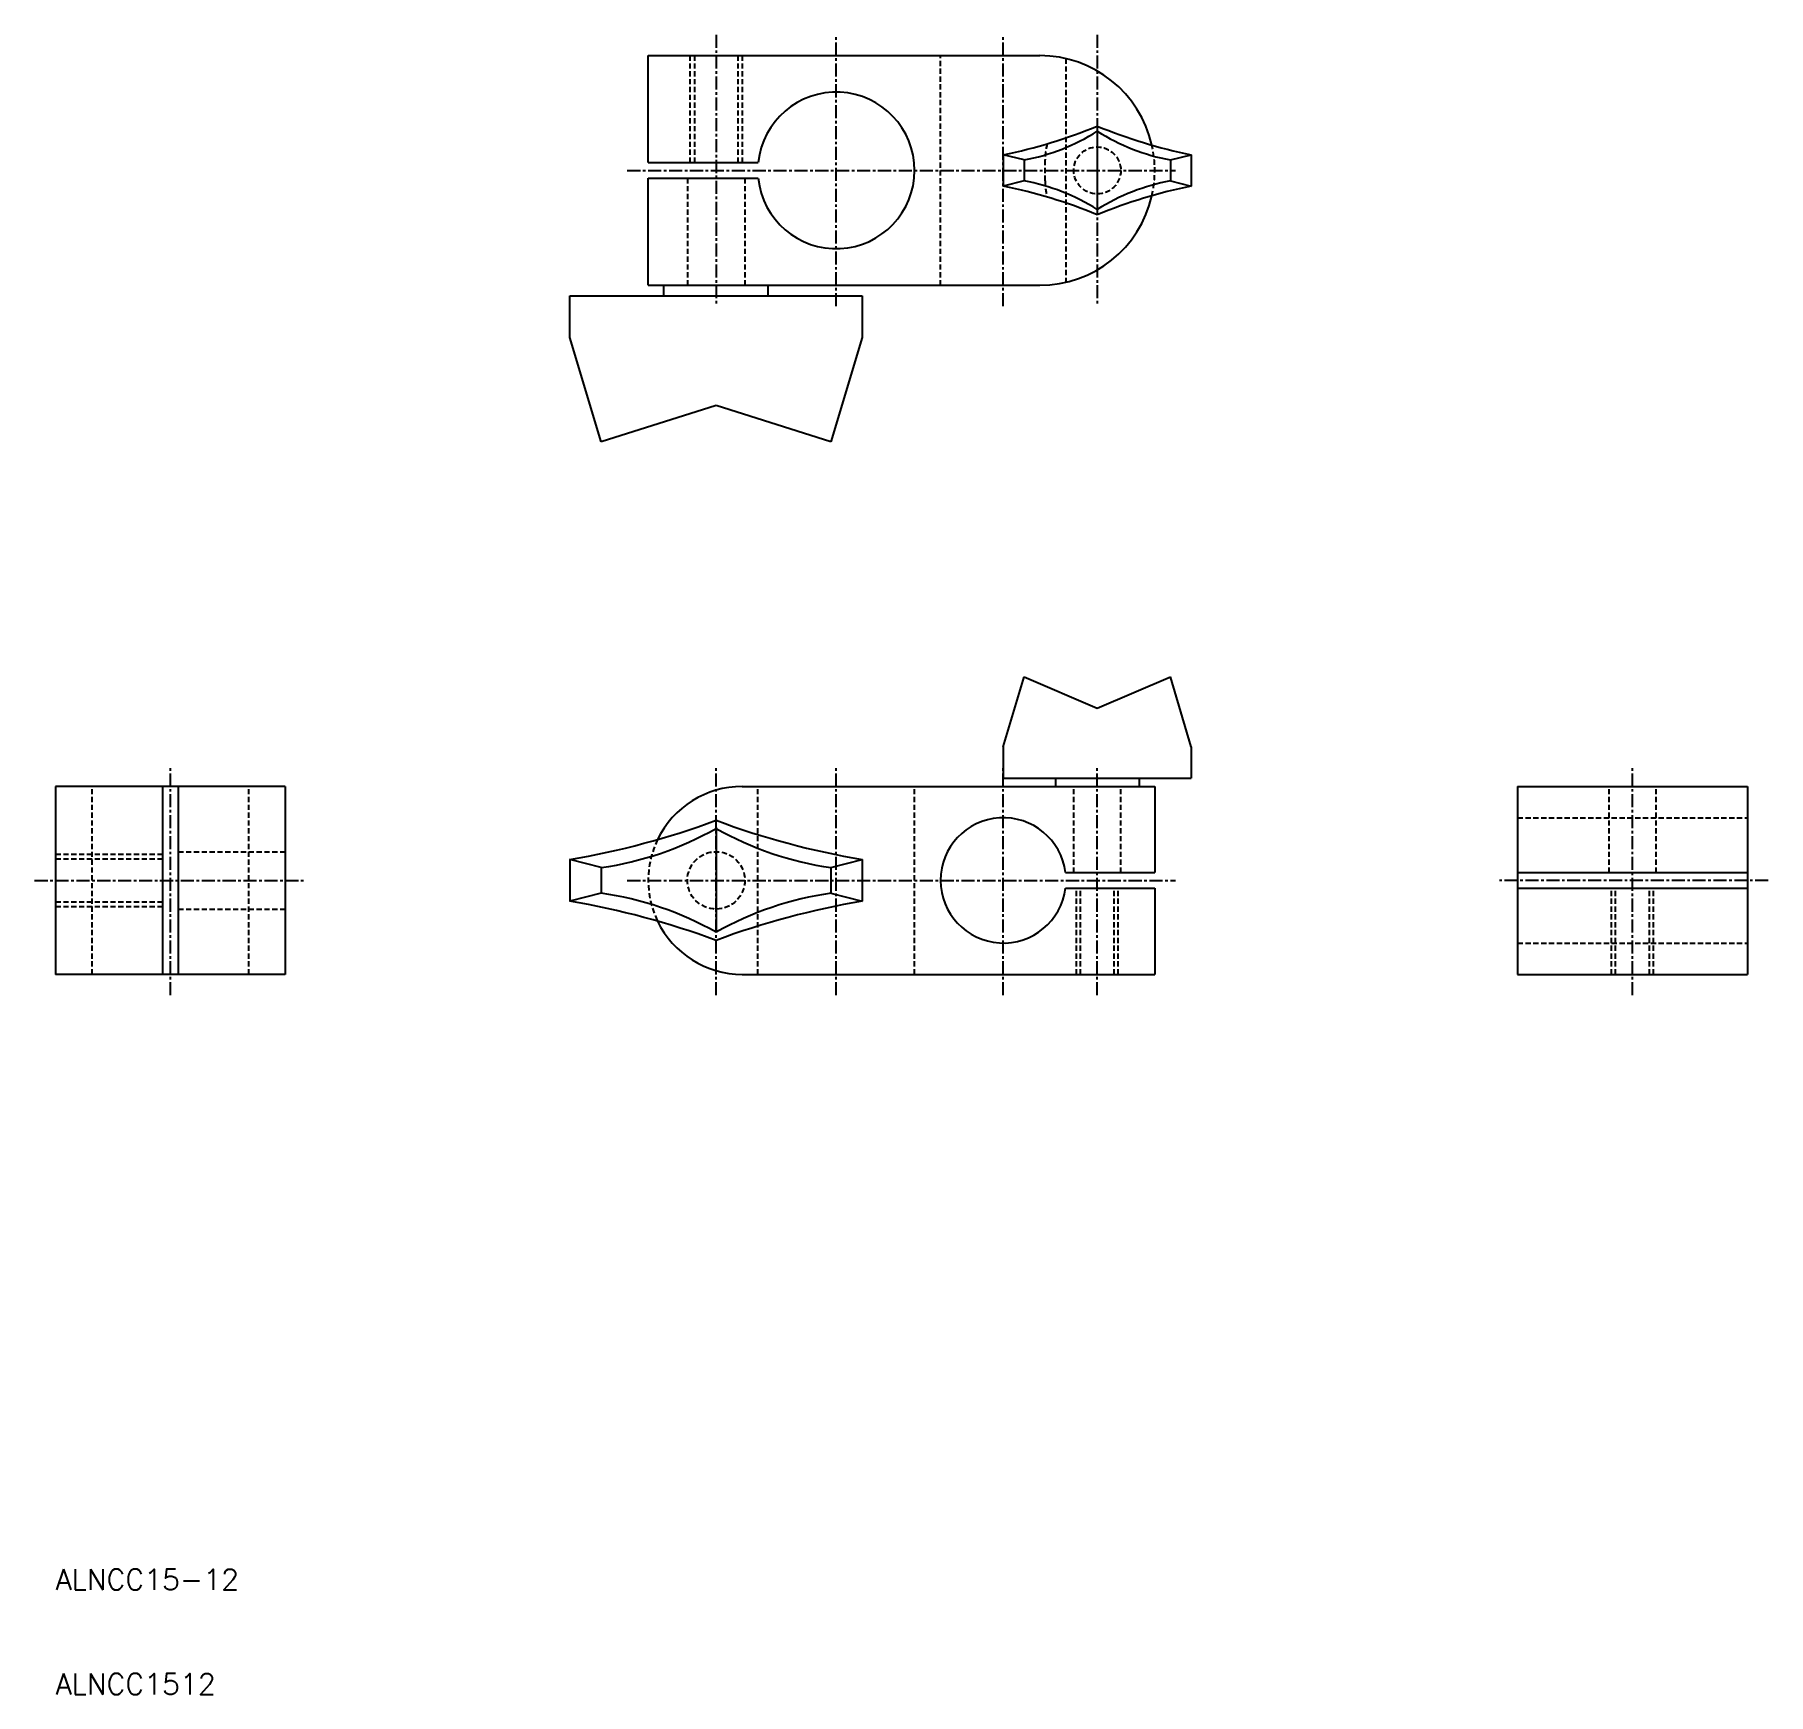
# Model space of a CAD drawing. Extents: x 274 to 440, y -2932 to -2773.
import ezdxf

# ---------------------------------------------------------------- set-up
doc = ezdxf.new("R2010")
doc.units = 0
doc.linetypes.add('CENTER', pattern=[2, 1.25, -0.25, 0.25, -0.25])
doc.linetypes.add('DASHED', pattern=[0.75, 0.5, -0.25])
doc.layers.get('0').update_dxf_attribs({"linetype": 'CONTINUOUS'})
doc.layers.add('CENTER', color=1, linetype='CENTER')
doc.styles.get("Standard").update_dxf_attribs({"font": 'txt', "bigfont": 'BIGFONT'})

msp = doc.modelspace()

# ---------------------------------------------------------------- linework, layer by layer
at = {"color": 7, "linetype": 'CONTINUOUS'}
for p, q in [((332.68, -2775.3), (370.18, -2775.3)), ((332.68, -2785.55), (332.68, -2775.3)), ((375.68, -2782.55), (375.68, -2790.05)), ((366.68, -2784.8), (366.68, -2787.8)), ((368.68, -2785.3), (366.68, -2784.8)), ((368.68, -2785.3), (368.68, -2787.3)), ((382.68, -2785.3), (384.68, -2784.8)), ((382.68, -2785.3), (382.68, -2787.3)), ((384.68, -2784.8), (384.68, -2787.8)), ((332.68, -2785.55), (343.22, -2785.55)), ((332.68, -2797.3), (332.68, -2787.05)), ((332.68, -2787.05), (343.22, -2787.05)), ((368.68, -2787.3), (366.68, -2787.8)), ((382.68, -2787.3), (384.68, -2787.8)), ((325.18, -2802.3), (325.18, -2798.3)), ((325.18, -2798.3), (353.18, -2798.3)), ((332.68, -2797.3), (370.18, -2797.3)), ((334.18, -2798.3), (334.18, -2797.3)), ((344.18, -2798.3), (344.18, -2797.3)), ((353.18, -2798.3), (353.18, -2802.3)), ((328.18, -2812.3), (325.18, -2802.3)), ((353.18, -2802.3), (350.18, -2812.3)), ((339.18, -2808.8), (328.18, -2812.3)), ((350.18, -2812.3), (339.18, -2808.8)), ((366.68, -2841.5), (368.68, -2834.8)), ((384.68, -2841.5), (382.68, -2834.8)), ((366.68, -2841.5), (366.68, -2844.5)), ((384.68, -2841.5), (384.68, -2844.5)), ((366.68, -2844.5), (384.68, -2844.5)), ((366.68, -2844.5), (384.68, -2844.5)), ((371.68, -2844.5), (371.68, -2845.3)), ((379.68, -2844.5), (379.68, -2845.3)), ((275.93, -2845.3), (275.93, -2863.3)), ((297.93, -2845.3), (275.93, -2845.3)), ((286.18, -2845.3), (286.18, -2863.3)), ((287.68, -2845.3), (287.68, -2863.3)), ((297.93, -2845.3), (297.93, -2863.3)), ((341.68, -2845.3), (381.18, -2845.3)), ((381.18, -2845.3), (381.18, -2853.55)), ((415.93, -2845.3), (437.93, -2845.3)), ((415.93, -2845.3), (415.93, -2863.3)), ((437.93, -2845.3), (437.93, -2863.3)), ((339.18, -2849.24), (339.18, -2859.27)), ((325.18, -2852.3), (325.18, -2856.3)), ((328.18, -2853.07), (325.18, -2852.3)), ((328.18, -2853.07), (328.18, -2855.52)), ((350.18, -2853.07), (353.18, -2852.3)), ((350.18, -2853.07), (350.18, -2855.52)), ((353.18, -2852.3), (353.18, -2856.3)), ((372.63, -2853.55), (381.18, -2853.55)), ((372.63, -2855.05), (381.18, -2855.05)), ((381.18, -2855.05), (381.18, -2863.3)), ((415.93, -2853.55), (437.93, -2853.55)), ((415.93, -2855.05), (437.93, -2855.05)), ((328.18, -2855.52), (325.18, -2856.3)), ((350.18, -2855.52), (353.18, -2856.3)), ((297.93, -2863.3), (275.93, -2863.3)), ((341.68, -2863.3), (381.18, -2863.3)), ((415.93, -2863.3), (437.93, -2863.3))]:
    msp.add_line(p, q, dxfattribs=at)
at = {"color": 3, "linetype": 'DASHED'}
for p, q in [((336.68, -2775.3), (336.68, -2785.55)), ((337.12, -2775.3), (337.12, -2785.55)), ((341.25, -2775.3), (341.25, -2785.55)), ((341.68, -2775.3), (341.68, -2785.55)), ((360.68, -2797.3), (360.68, -2775.3)), ((372.68, -2775.58), (372.68, -2797.01)), ((370.68, -2787.3), (370.68, -2785.3)), ((336.43, -2787.05), (336.43, -2797.3)), ((341.93, -2787.05), (341.93, -2797.3)), ((279.43, -2863.3), (279.43, -2845.3)), ((294.43, -2863.3), (294.43, -2845.3)), ((343.18, -2863.3), (343.18, -2845.3)), ((358.18, -2863.3), (358.18, -2845.3)), ((373.43, -2853.55), (373.43, -2845.3)), ((377.93, -2853.55), (377.93, -2845.3)), ((424.68, -2853.55), (424.68, -2845.3)), ((429.18, -2853.55), (429.18, -2845.3)), ((415.93, -2848.3), (437.93, -2848.3)), ((275.93, -2851.8), (286.18, -2851.8)), ((287.68, -2851.55), (297.93, -2851.55)), ((275.93, -2852.23), (286.18, -2852.23)), ((373.68, -2863.3), (373.68, -2855.05)), ((374.06, -2863.3), (374.06, -2855.05)), ((377.3, -2863.3), (377.3, -2855.05)), ((377.68, -2863.3), (377.68, -2855.05)), ((424.93, -2863.3), (424.93, -2855.05)), ((425.31, -2863.3), (425.31, -2855.05)), ((428.55, -2863.3), (428.55, -2855.05)), ((428.93, -2863.3), (428.93, -2855.05)), ((275.93, -2856.36), (286.18, -2856.36)), ((275.93, -2856.8), (286.18, -2856.8)), ((287.68, -2857.05), (297.93, -2857.05)), ((415.93, -2860.3), (437.93, -2860.3))]:
    msp.add_line(p, q, dxfattribs=at)
at = {"color": 7, "linetype": 'CONTINUOUS'}
msp.add_lwpolyline([(368.68, -2834.8), (375.68, -2837.8), (382.68, -2834.8)], dxfattribs=at)
at = {"color": 3, "linetype": 'DASHED'}
for centre, radius in [((375.68, -2786.3), 2.25), ((339.18, -2854.3), 2.75)]:
    msp.add_circle(centre, radius, dxfattribs=at)
at = {"color": 7, "linetype": 'CONTINUOUS'}
for centre, radius, start, end in [((370.18, -2786.3), 11, 12.7555, 90), ((350.68, -2786.3), 7.5, 185.7392, 174.2608), ((356.56, -2735.57), 50.26, 281.619, 292.3627), ((394.8, -2735.57), 50.26, 247.6373, 258.381), ((364.91, -2765.42), 20.23, 280.7341, 302.1614), ((386.45, -2765.42), 20.23, 237.8386, 259.2659), ((356.56, -2837.03), 50.26, 67.6373, 78.381), ((356.56, -2837.03), 50.26, 67.6373, 78.381), ((364.91, -2807.17), 20.23, 57.8386, 79.2659), ((370.18, -2786.3), 11, 270, 347.2445), ((386.45, -2807.17), 20.23, 100.7341, 122.1614), ((394.8, -2837.03), 50.26, 101.619, 112.3627), ((394.8, -2837.03), 50.26, 101.619, 112.3627), ((341.68, -2854.3), 9, 90, 154.2893), ((312.44, -2776.72), 76.64, 279.5694, 290.4208), ((365.92, -2776.72), 76.64, 249.5792, 260.4306), ((366.68, -2854.3), 6, 7.1808, 352.8192), ((323.84, -2822.32), 31.05, 278.0401, 299.6093), ((354.53, -2822.32), 31.05, 240.3907, 261.9599), ((312.44, -2931.87), 76.64, 69.5792, 80.4306), ((312.44, -2931.87), 76.64, 69.5792, 80.4306), ((323.84, -2886.27), 31.05, 60.3907, 81.9599), ((354.53, -2886.27), 31.05, 98.0401, 119.6093), ((365.92, -2931.87), 76.64, 99.5694, 110.4208), ((365.92, -2931.87), 76.64, 99.5694, 110.4208), ((341.68, -2854.3), 9, 205.7107, 270)]:
    msp.add_arc(centre, radius, start, end, dxfattribs=at)
at = {"color": 3, "linetype": 'DASHED'}
for centre, radius, start, end in [((376.68, -2785.3), 6, 164.9739, 180), ((370.18, -2786.3), 11, 347.2445, 12.7555), ((376.68, -2787.3), 6, 180, 195.0261), ((341.68, -2854.3), 9, 154.2893, 205.7107)]:
    msp.add_arc(centre, radius, start, end, dxfattribs=at)
at = {"layer": 'CENTER', "color": 1, "linetype": 'CENTER'}
for p, q in [((339.18, -2773.3), (339.18, -2799.3)), ((350.68, -2799.3), (350.68, -2773.3)), ((366.68, -2799.3), (366.68, -2773.3)), ((375.68, -2773.3), (375.68, -2799.3)), ((330.68, -2786.3), (383.18, -2786.3)), ((286.93, -2865.3), (286.93, -2843.3)), ((339.18, -2865.3), (339.18, -2843.3)), ((350.68, -2865.3), (350.68, -2843.3)), ((366.68, -2865.3), (366.68, -2843.3)), ((375.68, -2865.3), (375.68, -2843.3)), ((426.93, -2865.3), (426.93, -2843.3)), ((273.93, -2854.3), (299.93, -2854.3)), ((330.68, -2854.3), (383.18, -2854.3)), ((439.93, -2854.3), (413.93, -2854.3))]:
    msp.add_line(p, q, dxfattribs=at)

# ---------------------------------------------------------------- texts
at = {"color": 7, "linetype": 'CONTINUOUS'}
for s, p in [('ALNCC15-12', (275.93, -2922.26)), ('ALNCC1512', (275.93, -2932.26))]:
    msp.add_text(s, height=2, dxfattribs=at).set_placement(p)

doc.saveas('drawing.dxf')
